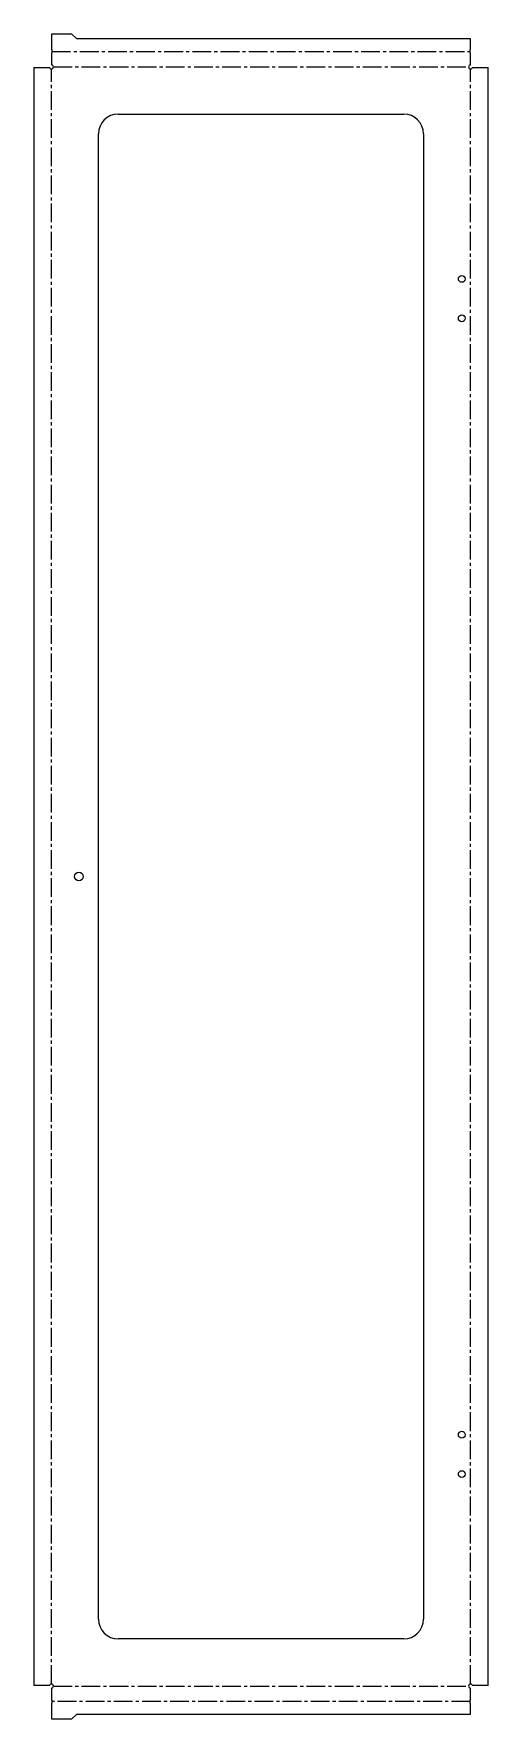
# Model space of a CAD drawing. Header units: millimetres. Extents: x -191 to 271, y -835 to 879.
import ezdxf

# ---------------------------------------------------------------- set-up
doc = ezdxf.new("R2010")
doc.units = ezdxf.units.MM
doc.linetypes.add('CENTER2', pattern=[28.575, 19.05, -3.175, 3.175, -3.175])
doc.layers.add('ARTP_1', color=7, linetype='Continuous', true_color=0xffffff)

msp = doc.modelspace()

# ---------------------------------------------------------------- linework, layer by layer
at = {"layer": 'ARTP_1', "color": 7, "linetype": 'Continuous', "true_color": 0xffffff}
for p, q in [((-172.2, 862.2), (-172.2, 878.7)), ((-172.2, 878.7), (-152.2, 878.7)), ((-152.2, 878.7), (-147.2, 873.7)), ((-172.2, 862.2), (-172.2, 859.4)), ((-172.2, 846.9), (-172.2, 859.4)), ((-147.2, 873.7), (252.8, 873.7)), ((252.8, 873.7), (252.8, 862.2)), ((252.8, 859.4), (252.8, 862.2)), ((252.8, 859.4), (252.8, 846.9)), ((-190.6, 844.5), (-190.6, -800.5)), ((-190.6, 844.5), (-174.6, 844.5)), ((255.2, 844.5), (271.2, 844.5)), ((271.2, -800.5), (271.2, 844.5)), ((-104.7, 797), (185.3, 797)), ((-124.7, -733), (-124.7, 777)), ((205.3, 777), (205.3, -733)), ((185.3, -753), (-104.7, -753)), ((-174.6, -800.5), (-190.6, -800.5)), ((-172.2, -815.4), (-172.2, -802.9)), ((-171.2, -799.5), (-171.2, -799.5)), ((-171.2, -799.5), (-171.2, -799.5)), ((251.8, -799.5), (251.8, -799.5)), ((251.8, -799.5), (251.8, -799.5)), ((252.8, -802.9), (252.8, -815.4)), ((271.2, -800.5), (255.2, -800.5)), ((-172.2, -815.4), (-172.2, -818.2)), ((-172.2, -834.7), (-172.2, -818.2)), ((252.8, -818.2), (252.8, -815.4)), ((252.8, -818.2), (252.8, -829.7)), ((-152.2, -834.7), (-172.2, -834.7)), ((-147.2, -829.7), (-152.2, -834.7)), ((252.8, -829.7), (-147.2, -829.7))]:
    msp.add_line(p, q, dxfattribs=at)
at = {"layer": 'ARTP_1', "color": 7, "linetype": 'CENTER2', "true_color": 0xffffff}
for p, q in [((-172.2, 860.8), (252.8, 860.8)), ((-172.6, -798.9), (-172.6, 842.9)), ((-170.6, 844.9), (251.2, 844.9)), ((253.2, -798.9), (253.2, 842.9)), ((-170.6, -800.9), (251.2, -800.9)), ((252.8, -816.8), (-172.2, -816.8))]:
    msp.add_line(p, q, dxfattribs=at)
at = {"layer": 'ARTP_1', "color": 7, "linetype": 'Continuous', "true_color": 0xffffff}
for centre, radius in [((244.3, 629.5), 3.5), ((244.3, 589.5), 3.5), ((-144.7, 22), 4.5), ((244.3, -545.5), 3.5), ((244.3, -585.5), 3.5)]:
    msp.add_circle(centre, radius, dxfattribs=at)
for centre, radius, start, end in [((-172.6, 844.9), 2, 193.1014, 224.2193), ((-172.6, 844.9), 2, 224.2193, 315), ((-172.6, 844.9), 2, 45.7807, 76.8986), ((-172.6, 844.9), 2, 315.0078, 45.7807), ((-172.6, 844.9), 2, 315, 315.0078), ((253.2, 844.9), 2, 134.2193, 224.9922), ((253.2, 844.9), 2, 103.1014, 134.2193), ((253.2, 844.9), 2, 225, 315.7807), ((253.2, 844.9), 2, 224.9922, 225), ((253.2, 844.9), 2, 315.7807, 346.8986), ((-104.7, 777), 20, 90, 180), ((185.3, 777), 20, 0, 90), ((-104.7, -733), 20, 180, 270), ((185.3, -733), 20, 270, 0), ((-172.6, -800.9), 2, 135.7807, 166.8986), ((-172.6, -800.9), 2, 44.9922, 135.7807), ((-172.6, -800.9), 2, 283.1014, 314.2193), ((-172.6, -800.9), 2, 314.2193, 45), ((253.2, -800.9), 2, 134.9922, 225.7807), ((253.2, -800.9), 2, 44.2193, 135), ((253.2, -800.9), 2, 225.7807, 256.8986), ((253.2, -800.9), 2, 13.1014, 44.2193)]:
    msp.add_arc(centre, radius, start, end, dxfattribs=at)

doc.saveas('drawing.dxf')
